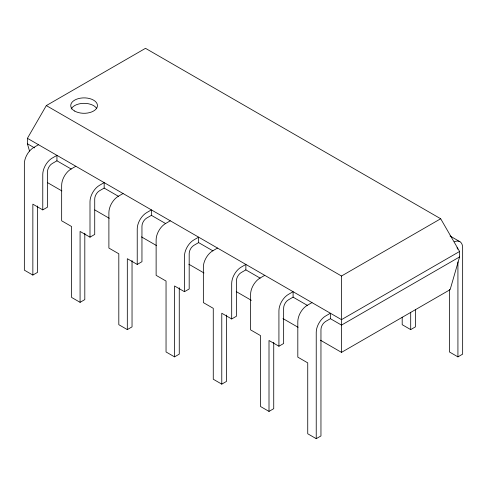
<?xml version="1.0" encoding="UTF-8"?>
<svg xmlns="http://www.w3.org/2000/svg" width="487" height="487" viewBox="0 0 487 487"><rect width="100%" height="100%" fill="white"/><g stroke="black" fill="none" stroke-linecap="round" stroke-linejoin="round"><path stroke-width="0.73" d="M29.518 151.037L27.418 143.768L27.418 138.314L46.314 105.588L145.497 48.329L440.686 218.754L459.582 251.475L459.582 256.929L450.134 289.649L341.503 352.369L320.446 340.212M38.522 144.718L33.798 147.445A13.356 7.713 -60 0 0 24.35 163.809L24.35 270.157L32.854 275.064L37.572 272.336L37.572 205.964M71.272 169.08L56.936 160.807L52.219 163.535A6.678 3.853 -60 0 0 47.495 171.716L47.495 207.164L42.771 209.891L32.854 204.163L32.854 275.064M75.832 166.262L71.108 168.989A13.356 7.713 -60 0 0 61.66 185.352L61.66 220.8L71.583 226.528L71.583 297.423L80.081 302.33L84.805 299.608L84.805 233.23M118.499 196.352L104.169 188.079L99.445 190.801A6.678 3.853 -60 0 0 94.721 198.982L94.721 234.436L89.998 237.163L80.081 231.435L80.081 302.33M123.065 193.528L118.341 196.255A13.356 7.713 -60 0 0 108.893 212.618L108.893 248.066L118.81 253.794L118.81 324.695L127.314 329.602L132.038 326.874L132.038 260.502M165.732 223.618L151.402 215.345L146.678 218.073A6.678 3.853 -60 0 0 141.954 226.254L141.954 261.702L137.231 264.429L127.314 258.7L127.314 329.602M170.292 220.8L165.568 223.527A13.356 7.713 -60 0 0 156.126 239.884L156.126 275.338L166.043 281.06L166.043 351.961L174.541 356.868L179.265 354.14L179.265 287.768M212.965 250.89L198.629 242.611L193.905 245.338A6.678 3.853 -60 0 0 189.187 253.52L189.187 288.968L184.463 291.695L174.541 285.972L174.541 356.868M217.525 248.066L212.801 250.793A13.356 7.713 -60 0 0 203.353 267.156L203.353 302.604L213.269 308.332L213.269 379.227L221.774 384.14L226.498 381.412L226.498 315.04M260.192 278.156L245.862 269.883L241.138 272.61A6.678 3.853 -60 0 0 236.414 280.792L236.414 316.24L231.69 318.967L221.774 313.238L221.774 384.14M264.751 275.338L260.034 278.065A13.356 7.713 -60 0 0 250.586 294.422L250.586 329.876L260.502 335.598L260.502 406.499L269.007 411.405L273.731 408.678L273.731 342.306M307.425 305.422L293.095 297.149L288.371 299.876A6.678 3.853 -60 0 0 283.647 308.058L283.647 343.505L278.923 346.233L269.007 340.504L269.007 411.405M46.314 105.588L341.503 276.019L440.686 218.754M311.984 302.604L307.26 305.331A13.356 7.713 -60 0 0 297.813 321.694L297.813 357.141L307.735 362.87L307.735 433.765L316.233 438.671L320.957 435.95L320.957 329.602A6.678 3.853 -60 0 1 325.681 321.42L330.405 318.693L341.503 325.103L459.582 256.929M459.582 251.475L341.503 319.649L27.418 138.314M402.195 317.153L402.195 324.695L410.699 329.602L415.417 326.874L415.417 309.525M449.428 289.357L449.428 351.961L457.926 356.868L462.65 354.14L462.65 247.792A13.356 7.713 -60 0 0 454.438 241.722M450.018 235.982L459.886 241.68M27.418 143.768L34.601 147.914M47.391 182.564L61.867 190.922M94.764 209.915L109.24 218.273M141.48 236.889L156.613 245.625M188.859 264.24L203.986 272.976M236.232 291.591L251.365 300.327M282.947 318.559L298.081 327.294M457.926 261.915L457.926 356.868M410.699 312.252L410.699 329.602M341.503 276.019L341.503 352.369M330.405 318.693L330.405 313.238L325.681 315.966A13.356 7.713 -60 0 0 316.233 332.329L316.233 438.671M293.095 297.149L293.095 291.695L288.371 294.422A13.356 7.713 -60 0 0 278.923 310.785L278.923 346.233M245.862 269.883L245.862 264.429L241.138 267.156A13.356 7.713 -60 0 0 231.69 283.513L231.69 318.967M198.629 242.611L198.629 237.157L193.905 239.884A13.356 7.713 -60 0 0 184.463 256.247L184.463 291.695M151.402 215.345L151.402 209.891L146.678 212.618A13.356 7.713 -60 0 0 137.231 228.981L137.231 264.429M104.169 188.079L104.169 182.625L99.445 185.352A13.356 7.713 -60 0 0 89.998 201.709L89.998 237.163M56.936 160.807L56.936 155.353L52.219 158.08A13.356 7.713 -60 0 0 42.771 174.443L42.771 209.891M71.193 109.045A13.356 7.713 0 0 1 83.661 103.335A13.356 7.713 0 0 1 96.749 108.564M456.952 247.767A6.678 3.853 -60 0 1 457.293 248.157M457.567 248.644A6.678 3.853 -60 0 1 457.768 249.204M74.651 111.042A13.356 7.713 0 0 0 96.998 107.584A13.356 7.713 0 0 0 80.641 98.137A13.356 7.713 0 0 0 74.651 111.042"/></g></svg>
